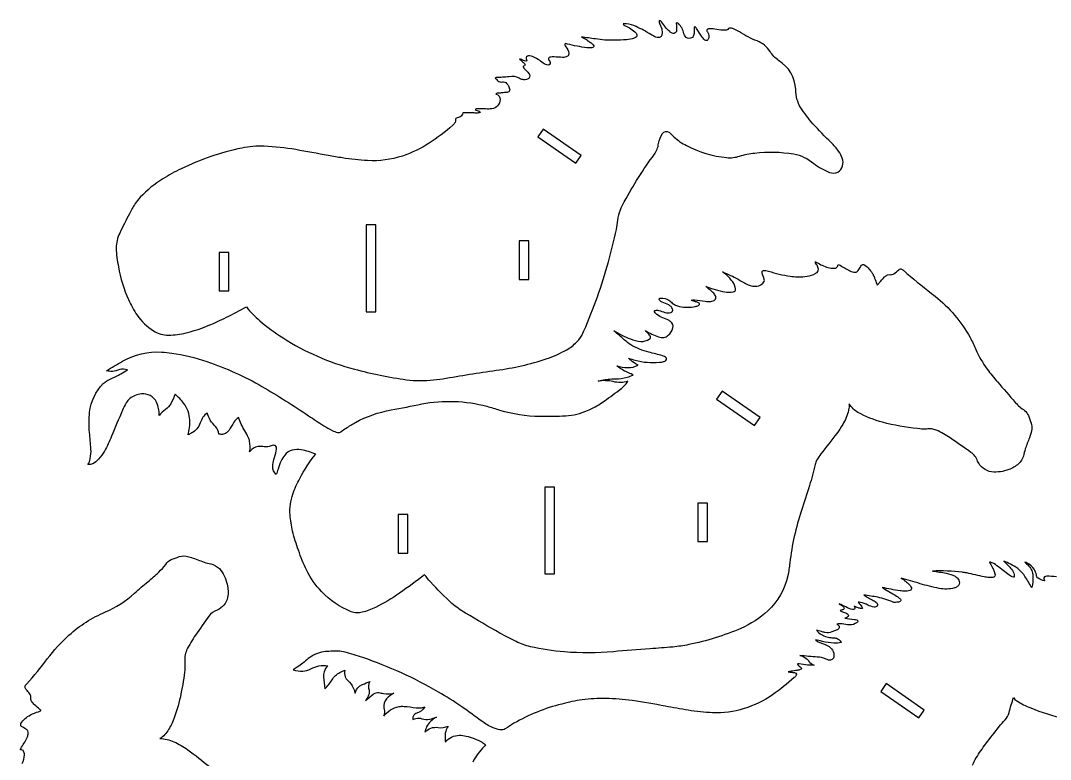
# Model space of a CAD drawing. Extents: x -632 to 711, y -391 to 866.
# Drawn here: x -413 to 228, y 406 to 866 of the extents above; entities that cross this region are included whole.
import ezdxf

# ---------------------------------------------------------------- set-up
doc = ezdxf.new("R2010")
doc.units = 0
doc.header["$MEASUREMENT"] = 0
doc.layers.get('0').update_dxf_attribs({"linetype": 'CONTINUOUS'})

msp = doc.modelspace()

# ---------------------------------------------------------------- linework, layer by layer
for points in [[(-140.24, 805.47, 0.142837), (-141.87, 804.86, 0.299758), (-142.13, 803.81, -0.225991), (-142.38, 802.36, -0.09232), (-143.86, 800.56, -0.037544), (-158.6, 789.36, -0.058932), (-175.19, 781.42, -0.093512), (-196.91, 778.57, -0.024982), (-212.58, 780.22, -0.007114), (-221.46, 781.7, 0.004603), (-241.71, 785.39, 0.031877), (-261.32, 787.54, 0.057032), (-275.3, 786.38, 0.058995), (-313.04, 773.5, 0.023354), (-324.5, 767.23, 0.06408), (-338.61, 755.71, 0.034102), (-341.74, 751.8, 0.023633), (-345.35, 745.44, 0.001351), (-351.41, 733.45, 0.109745), (-353.61, 724.07, 0.040663), (-352.15, 712.39, 0.059281), (-345.93, 691.96, 0.04222), (-340.51, 682.28, 0.096163), (-330.3, 672.5, 0.136015), (-320.92, 669.88, 0.061795), (-310.06, 671.27, 0.049026), (-290.53, 678.3, 0.008195), (-284.91, 680.99, 0.004886), (-272.45, 687.39, 0.047739), (-264.07, 678.79, 0.038445), (-249.62, 668.13, 0.077962), (-205.18, 648.72, 0.03169), (-172.63, 642.05, 0.059083), (-155.93, 641.99, 0.01782), (-148.04, 643.07, -0.008067), (-114.74, 648.26, 0.04967), (-83.69, 655.77, 0.051387), (-71.42, 661.69, 0.07159), (-65.3, 667.04, 0.062994), (-62.12, 672.47, 0.035702), (-46.91, 715.55, 0.013722), (-41.88, 735.59, 0.033619), (-41.12, 741.45, -0.072498), (-39.42, 747.83, -0.031161), (-36.98, 752.97, -0.035937), (-18.21, 782.49, 0.11535), (-15.65, 789.22, -0.084781), (-13.19, 795.45, -0.375127), (-9.23, 796.26, -0.065697), (-8.37, 795.68, -0.019998), (-5.92, 793.24, 0.06837), (1.68, 787.97, 0.098197), (26.74, 780.42, 0.104378), (34.83, 781.35, -0.059936), (44.19, 783.21, -0.072381), (68.5, 782.71, -0.13522), (81.05, 776.75, 0.075756), (90.91, 771.23, 0.211381), (96.07, 771.41, 0.215333), (99, 775.26, 0.155186), (98.82, 779.98, 0.070609), (96.55, 784.37, 0.044923), (91.89, 789.77, -0.016436), (80.52, 801.51, -0.040496), (72.96, 811.47, -0.146493), (69.88, 822.76, 0.244161), (59.18, 840.93, -0.101004), (53.8, 846.6, 0.138306), (45.87, 853.1, -0.029463), (40.13, 855.57, -0.01419), (34.71, 858.74, 0.055098), (29.9, 861, 0.319688), (27.46, 860.3, -0.156111), (25.99, 859.7, -0.073955), (20.56, 860.28, 0.048158), (16.08, 860.63, 0.059129), (15.06, 860.44, 0.526747), (14.77, 858.75, -0.312495), (15.1, 853.76, -0.421085), (13.28, 853.51, -0.065588), (11.05, 856.11), (8.03, 860.88, -0.052954), (7.4, 861.75, 0.511332), (6.74, 861.76, 0.18989), (6.6, 861.41, -0.073247), (6.22, 856.5, -0.294765), (4.23, 854.71, -0.358757), (0.86, 855.98, -0.085538), (0.2, 857.56, 0.156816), (-3.26, 863.85, 0.046439), (-3.96, 864.41, 0.533494), (-4.78, 863.92, -0.079446), (-4.42, 859.7, -0.297828), (-5.9, 857.74, -0.169332), (-7.23, 857.9, -0.089949), (-8.72, 858.87, -0.03812), (-11.22, 861.64, -0.002892), (-13.9, 865.07, 0.199713), (-15.18, 865.74, 0.161984), (-15.18, 864.54, -0.035241), (-13.7, 860.55, -0.09194), (-13.52, 857.17, -0.17602), (-14.37, 855.57, -0.101386), (-15.04, 855.24, -0.145417), (-17.97, 855.73, -0.035253), (-20.41, 857.1, 0.020019), (-29.67, 862.11, 0.079414), (-35.61, 863.69, 0.041662), (-37.73, 863.68, 0.196999), (-37.26, 862.99, 0.00418), (-33.76, 861.14, -0.042823), (-30.44, 858.84, -0.075371), (-29.34, 857.45, -0.381176), (-29.95, 855.23, -0.07786), (-30.85, 854.78, -0.076994), (-35.65, 853.83, -0.005823), (-43.14, 853.48, -0.037168), (-54.93, 854.29, -0.00915), (-63.69, 855.66, 0.032734), (-61.25, 854.31, -0.029272), (-58.66, 852.5, -0.051916), (-56.72, 851.11, -0.111328), (-56.01, 849.97, -0.281222), (-56.19, 849.34, -0.174885), (-58.16, 848.7, -0.043748), (-60.35, 848.87, -0.03235), (-72.46, 851.13, 0.055775), (-73.48, 851.42, 0.53975), (-74.09, 850.5, 0.090686), (-73.42, 849.46, -0.117087), (-71.59, 845.33, -0.270419), (-72.46, 843.54, -0.129193), (-75.54, 842.82, -0.004521), (-80.71, 843.12, 0.050816), (-83.36, 842.92, 0.450055), (-84.12, 841.66, 0.148034), (-83.68, 840.81, -0.331922), (-83.55, 838.4, -0.125177), (-83.95, 838.13, -0.167581), (-86.48, 838.63, -0.039156), (-87.53, 839.26, 0.063094), (-94.26, 843.43, 0.147875), (-97.37, 843.64, 0.531295), (-97.9, 841.42, -0.295731), (-97.96, 840.51, -0.218572), (-98.42, 840.45, -0.053055), (-101.04, 841.42, 0.04586), (-102.39, 841.79, 0.030592), (-99.78, 839.6, -0.141728), (-98.85, 838.26, -0.341933), (-99.21, 837.65, -0.082451), (-99.78, 837.41, 0.467813), (-99.86, 836.66, 0.060776), (-98.29, 834.92, -0.065831), (-96.15, 832.27, -0.439605), (-97.28, 829.29, -0.177985), (-100.29, 828.98, -0.084436), (-102.47, 829.84, 0.182455), (-108.72, 830.83, -0.044623), (-112.9, 830.42, -0.014495), (-116.34, 830.34, 0.117121), (-117.12, 830.18, 0.10902), (-117.43, 829.92, 0.044578), (-116.62, 829.22, 0.022359), (-115.73, 828.14, 0.237887), (-112.89, 827.63, -0.234438), (-110.3, 826.66, -0.100177), (-109.22, 825.12, -0.098276), (-108.37, 822.71, -0.334011), (-109.48, 821.1, -0.093893), (-110.35, 820.92, 0.046442), (-113.06, 820.7, -0.006097), (-115.38, 820.6, 0.096081), (-116.98, 820.18, 0.139469), (-116.75, 819.91, -0.356492), (-114.32, 816.55, -0.353544), (-119.57, 810.79, -0.049224), (-123.38, 810.72, 0.008852), (-128.11, 810.88, 0.12059), (-129.97, 810.43, 0.054751), (-128.7, 809.67, -0.032943), (-127.48, 809.36, -0.283515), (-126.85, 808.5, -0.091176), (-129.34, 808.16, 0.010028), (-131.86, 808.24, -0.004296), (-137.65, 808.23, -0.277745), (-139.27, 805.79, -0.083981)], [(-204.52, 615.52, -0.079043), (-182.25, 623.27, 0.003836), (-163.21, 627.01, -0.112726), (-122.68, 625.56, -0.018382), (-114.71, 623.18, 0.066441), (-89.64, 619.38, 0.018178), (-73.4, 619.68, 0.088482), (-60.01, 622.91, 0.055063), (-50.75, 627.95, 0.006398), (-40.16, 635.62, 0.080548), (-34.71, 641.2, -0.151445), (-43.96, 640.94, 0.085207), (-53.3, 641.27, -0.049272), (-47.11, 642.48, -0.020161), (-42.54, 642.59, 0.066512), (-35.24, 643.69, 0.011947), (-31.37, 644.98, 0.051817), (-32.75, 645.76, -0.048321), (-39.1, 648.82, -0.039551), (-41.72, 650.8, 0.062515), (-34.82, 649.63, 0.119061), (-28.42, 651.15, -0.067947), (-33, 654.21, -0.031119), (-34.28, 655.54, 0.003824), (-30.29, 654.22, 0.086554), (-15.15, 652.96, 0.027734), (-12.67, 653.37, 0.075362), (-11.02, 654.1, 0.272317), (-10.6, 655.33, 0.153628), (-10.87, 655.8, 0.107668), (-13.15, 657.05, 0.00468), (-21.67, 659.24, -0.07117), (-32.92, 663.84, -0.038302), (-36.86, 666.83, 0.005101), (-43.58, 672.63, 0.032398), (-33.22, 667.51, 0.071511), (-26.66, 665.95, 0.147983), (-21.41, 667.27, 0.230176), (-20.65, 668.35, 0.118083), (-20.7, 668.8, 0.105765), (-22.15, 670.86, -0.046792), (-23.86, 672.72, 0.063509), (-15.68, 668.76, 0.099865), (-12.36, 668.44, 0.147904), (-9.59, 669.75, 0.151784), (-6.66, 674.36, 0.277411), (-8.14, 678.32, 0.083251), (-9.92, 679.44), (-13.96, 681.06, -0.082674), (-17.42, 683.29, -0.10502), (-18.16, 684.37, -0.449585), (-17.64, 685.3, -0.120739), (-15.48, 685.24, 0.006927), (-11.66, 684.01, 0.136853), (-8.09, 684.04, 0.406145), (-6.86, 686.17, 0.178601), (-9.29, 688.66, 0.029653), (-13.35, 690.43, -0.097317), (-14.93, 691.49, -0.102957), (-15.34, 692.07, -0.320962), (-15.08, 692.67, -0.184478), (-14.22, 692.99, -0.183243), (-9.26, 691.62, -0.021923), (-7.16, 689.85, 0.114375), (-2.65, 687.77, 0.098572), (7.26, 687.7, 0.06385), (9.19, 688.37, 0.073001), (9.82, 688.86, 0.256419), (9.87, 689.39, 0.211404), (8.49, 690.37, -0.028929), (6.33, 691.04, -0.06355), (4.78, 691.53, -0.362139), (4.73, 691.67, -0.362139), (4.87, 691.74, -0.075257), (6.67, 691.89, -0.017274), (13.43, 690.92, 0.054482), (16.84, 690.83, 0.051034), (18.41, 691.18, 0.22447), (20.02, 692.93, 0.181687), (19.8, 694.43, 0.08075), (18.26, 696.37, 0.026791), (16.36, 698.06, -0.007244), (13.73, 700.21, 0.050209), (25.69, 696.77, 0.079281), (30.86, 696.74, 0.401951), (32.37, 698.63, 0.111892), (30.53, 702.99, 0.068627), (26.62, 707.33, 0.017085), (24.26, 709.3, -0.024527), (33.92, 704.63, 0.027899), (40.23, 701.17, 0.126008), (45.52, 700.31, 0.22989), (50.11, 703.29, 0.184261), (50.23, 704.61, -0.014914), (48.82, 708.63, -0.261559), (49.11, 709.87, -0.168414), (49.47, 710.05, -0.088315), (52.88, 709.71, 0.042931), (66.35, 706.58, 0.051766), (75.41, 706.34, 0.074134), (81.06, 707.72, 0.060908), (83.08, 708.95, 0.278394), (83.85, 711.64, 0.082859), (82.86, 713.87), (82.23, 714.9, -0.116267), (82.01, 715.49, -0.29966), (82.19, 715.48, -0.076836), (83.02, 715.13, 0.061445), (89.87, 711.98, 0.078079), (93.55, 711.47, 0.142308), (95.45, 712.12, 0.148609), (96.04, 713.01, -0.069316), (96.2, 713.85, -0.118912), (97.57, 713.36, 0.029215), (103.61, 709.9, 0.102116), (106.88, 709.03, 0.233889), (108.71, 710.04, 0.021879), (110.31, 712.73, -0.192623), (111.54, 713.77, -0.224041), (112.95, 713.43, -0.099646), (117.44, 708.52, -0.036716), (118.63, 706.33, -0.011422), (119.96, 702.53, 0.048518), (120.65, 701.15, 0.068613), (121.87, 702.39, -0.043007), (125.16, 706.11, -0.065782), (127.02, 707.33, -0.147347), (128.87, 707.51, 0.153593), (130.95, 708.14, 0.028021), (134, 710.59, -0.130856), (135.06, 711.1, -0.10524), (135.63, 711.05, -0.100076), (137.41, 709.86, 0.012647), (139.01, 708.34, 0.004974), (156.61, 694.08, -0.097683), (178.45, 668.37, -0.025447), (182.02, 661.01, 0.057048), (189.05, 648.75, 0.020448), (195.55, 640.7, -0.002705), (206.63, 627.91, 0.076681), (212.44, 622.94, -0.121344), (214.76, 619.88, 0.024259), (216.54, 614.95, -0.118792), (216.86, 611.46, -0.05738), (215.43, 606, 0.008831), (212.86, 598.97, 0.02587), (211.68, 594.53, -0.147884), (208.6, 589.73, -0.09944), (202.61, 586.16, -0.118237), (191.83, 584.71, -0.267266), (183.17, 591.45, 0.154765), (178.98, 596.87, -0.002283), (166.12, 605.84, 0.048306), (157.36, 610.68, 0.05585), (154.38, 611.49, 0.051464), (151.31, 611.41, -0.044974), (145.64, 611.63, -0.038064), (123.97, 615.58, -0.061053), (108.59, 621.73, -0.120014), (103.18, 627.04, -0.06348), (102.74, 623.18, -0.074184), (99.07, 614.13, -0.02738), (95.48, 608.67, -0.006022), (85.43, 595.86, 0.030562), (82.94, 592.11, 0.058133), (81.85, 589.27, -0.017574), (78.4, 576.16, -0.003165), (73.38, 560.68, 0.050038), (66.14, 528.08, -0.021631), (64.88, 519.99, -0.154733), (52.39, 498.17, -0.087497), (35.61, 487.24, -0.052454), (3.22, 477.11, -0.0211), (-6.79, 475.61, -0.004593), (-20.97, 474.55, 0.002667), (-43.77, 472.71, -0.039032), (-74.35, 472.56, -0.034607), (-95.54, 475.83, -0.056044), (-104.28, 479, -0.014219), (-114.46, 484.29, -0.004957), (-135.95, 496.75, -0.042438), (-144.4, 502.83, -0.02345), (-157.74, 516.17, -0.013891), (-161.45, 520.58, -0.010842), (-177.01, 509.21, -0.034041), (-192.09, 500.26, -0.051132), (-200.25, 497.25, -0.048395), (-203.63, 496.84, -0.093249), (-207.18, 497.62, -0.11009), (-225.61, 510.19, -0.078041), (-234.86, 523.36, -0.031575), (-240.01, 535.86, -0.027342), (-243.63, 547.75, -0.036065), (-245.25, 558.04, -0.105446), (-243.51, 570.87, -0.039511), (-239.23, 580.56, -0.046926), (-229.27, 595.81, 0.046955), (-238.33, 598.41, 0.092654), (-243.83, 598.29, 0.172462), (-248.57, 595.14, 0.060351), (-250.78, 591.56, 0.032585), (-252.71, 586.46, -0.006243), (-253.85, 582.98, -0.218533), (-256.03, 588.02, -0.072741), (-255.34, 592.43, 0.003821), (-253.84, 597.75, 0.062879), (-253.61, 599.58, 0.156778), (-254.09, 600.72, 0.251342), (-256.43, 601.15, 0.046514), (-257.62, 600.63, -0.106571), (-260.43, 600.27, 0.011804), (-263.93, 600.58, 0.204784), (-269.09, 598.62, 0.041014), (-270.43, 597.17, 0.097399), (-270.47, 603.9, 0.042551), (-271.15, 605.95, 0.043414), (-273.48, 610.32, -0.074631), (-277.26, 618.65, 0.1046), (-280.21, 615.62, -0.003713), (-283.27, 610.76, -0.09619), (-285.53, 608.65, -0.143051), (-288.11, 608.06, -0.055113), (-289.61, 608.29, 0.18044), (-291.67, 612.9, -0.154482), (-296.85, 621.57, 0.16158), (-301.2, 615.15, -0.079709), (-303.38, 611.43, -0.079523), (-306.48, 608.94, -0.030025), (-308.75, 607.73, 0.068509), (-307.68, 617.03, 0.149832), (-311.41, 627.3, 0.055498), (-316.88, 633.06, -0.032422), (-319.61, 627.18, -0.108806), (-322.77, 623.65, 0.067676), (-326.77, 619.92, 0.113347), (-328.43, 628.05, 0.319612), (-337.91, 633.28, 0.128593), (-345.03, 630.46, 0.084964), (-347.28, 627.68, 0.035779), (-349.71, 623.08, 0.002757), (-356.42, 606.86, -0.025513), (-360.86, 597.7, -0.049967), (-364.51, 592.55, -0.101074), (-368.21, 589.79, -0.115958), (-371.19, 589.31, 0.097611), (-369.74, 592.91, 0.065285), (-369.3, 598.95, 0.009169), (-370.22, 609.32, -0.050823), (-370.16, 621.88, -0.162457), (-361.62, 639.74, -0.078237), (-356.93, 642.73, 0.034949), (-350.67, 645.81, 0.006977), (-346.63, 648.3, 0.118672), (-351.38, 648.53, 0.043278), (-353.7, 647.68, -0.11403), (-357.96, 647.39, -0.022874), (-359.65, 647.69, -0.009193), (-349.61, 653.63, -0.140481), (-325.22, 659.32, -0.028748), (-319.01, 658.73, -0.046098), (-297.04, 653.41, -0.048161), (-262.74, 637.91, -0.019677), (-233.72, 619.62, 0.006202), (-224.2, 613.48, 0.012573), (-219.08, 610.53, 0.057494), (-215.65, 609.29, 0.229435), (-213.32, 609.88, -0.030215), (-210.35, 611.89, -0.020905)]]:
    msp.add_lwpolyline(points, format="xyb", close=True)
for points in [[(-63.82, 781.78), (-87.48, 798.21), (-90.9, 793.28), (-67.25, 776.86)], [(-191.87, 738.47), (-197.87, 738.47), (-197.87, 684.47), (-191.87, 684.47)], [(-96.53, 728.54), (-102.53, 728.54), (-102.53, 704.54), (-96.53, 704.54)], [(-283.36, 721.36), (-289.36, 721.36), (-289.36, 697.36), (-283.36, 697.36)], [(47.63, 618.53), (23.97, 634.95), (20.55, 630.02), (44.2, 613.6)], [(-80.42, 575.22), (-86.42, 575.22), (-86.42, 521.22), (-80.42, 521.22)], [(14.92, 565.28), (8.92, 565.28), (8.92, 541.28), (14.92, 541.28)], [(-171.91, 558.1), (-177.91, 558.1), (-177.91, 534.1), (-171.91, 534.1)], [(149.84, 436.4), (126.18, 452.83), (122.76, 447.9), (146.42, 431.47)]]:
    msp.add_lwpolyline(points, close=True)
for points in [[(-412.07, 403.03, 0.082729), (-410.72, 408.57, 0.129258), (-411.28, 410.77, 0.160552), (-412.09, 411.41, 0.061662), (-413.12, 411.66, -0.217243), (-413.02, 412.21, -0.049454), (-412.49, 413.28, 0.039618), (-408.89, 419.71, 0.064607), (-408.32, 421.89, 0.115536), (-408.57, 423.34, 0.099346), (-409.08, 423.97, 0.031186), (-412.16, 425.88, -0.306776), (-413.08, 427.63, -0.095935), (-412.93, 428.04, -0.129919), (-407.01, 433.37, -0.058338), (-401.96, 435.37, 0.044065), (-400.56, 435.9, 0.406655), (-400.54, 436.29, 0.082254), (-401.07, 436.83, 0.014271), (-404.4, 439.58, -0.050808), (-406.28, 441.82, -0.168135), (-406.82, 444.35, 0.116354), (-406.98, 445.56, 0.069199), (-407.56, 446.64, 0.022223), (-409.63, 449.14, -0.157613), (-410.38, 450.75, -0.190606), (-409.99, 451.82, -0.015052), (-409.18, 452.72, 0.018427), (-396.48, 468.29, -0.041389), (-383, 482.99, -0.082685), (-360.3, 497.5, 0.082802), (-342.24, 509.15, -0.012858), (-333.72, 516.37, 0.018215), (-327.03, 522.29, 0.031423), (-322.69, 527.11, -0.158538), (-319.33, 530.15), (-315.57, 531.45, -0.17078), (-310.05, 532.25, -0.036), (-306.71, 531.4, -0.005405), (-298.78, 528.48, 0.032329), (-294.62, 527.4, -0.13457), (-289.29, 524.44, -0.132564), (-284.44, 514.79, -0.102662), (-284.16, 506.51, -0.254906), (-290.71, 498.67, 0.145718), (-295.81, 494.86, -0.001731), (-304.19, 483.03, 0.034952), (-309.68, 473.61, 0.092588), (-310.74, 469.82, 0.009541), (-310.71, 465, -0.024808), (-310.99, 460.08, -0.021269), (-313.6, 444.62, -0.039461), (-318.15, 429.78, -0.055589), (-322.06, 422.55, -0.056251), (-324.66, 419.77, -0.047071), (-326.32, 418.68, -0.09855), (-317.61, 416.63, -0.05491), (-308.95, 411.64, -0.01128), (-295.44, 401.14, 0.017062)], [(232.19, 519.29, 0.043659), (226.25, 519.75, 0.136816), (224.77, 519.26, 0.3018), (224.41, 518.06, 0.028157), (224.8, 516.81, -0.073707), (220.88, 518.44, -0.221861), (219.78, 520.39, 0.130179), (218.35, 524.04, 0.140705), (214.04, 527.92, 0.050015), (212.59, 528.39, -0.13031), (216.87, 523.24, -0.094543), (217.52, 520.11, -0.09126), (216.87, 512.62, 0.022495), (212.63, 519.63, 0.125271), (204.73, 526.7, -0.010814), (200.55, 528.79, 0.051269), (199.49, 529.12, -0.045271), (204.28, 524.08, -0.094994), (205.95, 520.76, -0.109229), (205.94, 519.38, -0.454646), (205.43, 519.1, -0.083646), (202.55, 520.57, -0.010608), (199.15, 523.27, -0.01721), (195.18, 526.3, 0.082737), (191.23, 528.5, 0.172863), (190.64, 528.52, 0.237707), (190.7, 528.19, 0.065087), (191.31, 527.09, -0.057169), (193.93, 521.24, -0.473562), (192.56, 518.97, -0.062092), (190.21, 518.9, -0.047173), (187.25, 519.34, 0.001863), (176.38, 521.74, 0.023888), (173.46, 522.21, 0.036279), (155.09, 522.96, -0.015622), (163.63, 521.57, -0.069695), (169.07, 519.68, -0.110127), (171.09, 517.94, -0.224797), (171.64, 514.85, -0.175857), (170.35, 513.24, -0.084472), (168.65, 512.44, -0.117498), (159.2, 512.12, -0.019325), (147.28, 515.09, -0.002501), (135.49, 518.58, -0.054082), (140.68, 514.38, -0.071113), (141.87, 512.59, -0.463055), (140.91, 510.77, -0.070702), (137.72, 510.42, -0.028684), (134.81, 510.66, -0.022037), (123.65, 512.8, 0.050412), (125.29, 511.61), (130.25, 508.77, -0.021276), (133.39, 506.82, -0.048188), (135.03, 505.38, -0.469879), (134.85, 504, -0.091742), (132.9, 503.48, -0.00944), (130.86, 503.36, 0.055897), (120.99, 506.63, 0.002204), (112.17, 508.1, 0.018829), (118.14, 504.66, -0.054703), (120.28, 503.15, -0.381959), (120.52, 501.13, -0.264445), (118.68, 500.5, -0.0699), (114.72, 501.76, 0.055658), (110.22, 503.38, 0.045028), (108.63, 503.54, -0.036443), (111.1, 500.58, -0.156539), (111.37, 499.83, -0.311212), (111.11, 499.55, -0.136679), (110.18, 499.64, -0.053748), (108.19, 500.25, 0.008031), (106.25, 501.03, -0.128773), (106.72, 499.66, -0.391834), (105.83, 498.92, -0.08603), (105.29, 498.97, -0.043027), (101.01, 500.61, 0.01633), (96.81, 502.5, -0.084789), (99.65, 500.64, -0.432885), (99.48, 499.1, -0.082998), (98.85, 498.73, -0.011168), (97.44, 498.3, 0.077455), (99.56, 497.43, -0.122577), (102.22, 496.03, -0.164798), (102.6, 495.1, -0.236377), (102.15, 494.37, -0.063321), (100.39, 493.54, -0.021848), (106.35, 492.86, -0.044439), (107.87, 492.49, -0.175856), (108.49, 491.88, -0.204633), (108.44, 491.48, -0.11271), (108, 490.98, -0.189622), (103.27, 489.41, -0.024729), (98.77, 489.99, 0.085881), (95.41, 489.89, -0.12826), (96.83, 488.55, -0.368373), (96.39, 486.87, -0.065221), (95.54, 486.41), (92.25, 485.07, -0.154003), (88.03, 484.68, -0.029158), (85.78, 485.25, 0.01399), (82.8, 486.12, 0.091416), (84.31, 484.45, 0.128924), (90.91, 481.55, 0.016585), (93.62, 481.42, -0.080197), (95.68, 480.87, -0.06403), (96.63, 480.25, -0.033284), (98.33, 478.48, -0.104506), (93.64, 478, -0.041337), (86.44, 479.15, 0.006892), (82.07, 480.18, 0.11525), (84.43, 478.61, -0.014521), (89.87, 476.35, -0.168538), (92.71, 473.64, -0.154652), (93.65, 469.81, -0.469234), (90.22, 467.51, -0.049169), (88.44, 468.3, 0.077573), (83.19, 469.42, -0.012455), (72.39, 470.37, -0.086044), (76.35, 468.59, -0.0961), (78.04, 466.69, 0.160183), (81.21, 464.39, -0.06304), (77.19, 464.4, -0.018931), (72.02, 465.25, 0.159681), (70.84, 465.08, 0.132878), (71.48, 464.16, 0.014127), (73.61, 462.36, -0.172666), (72.58, 461.6, -0.034165), (70.76, 461.11, -0.010551), (67.04, 460.52, 0.023494), (65.19, 460.14, -0.022736), (69.03, 459.73, -0.071504), (69.94, 459.39, -0.334129), (70.15, 458.19, -0.122981), (68.88, 456.58, -0.032953), (55.3, 445.81, -0.07157), (37.6, 437.25, -0.083624), (18.05, 434.69, -0.032349), (2.84, 436.26, -0.008186), (-11.53, 438.83, 0.01172), (-32.06, 442.24, 0.026613), (-48.55, 443.59, 0.036187), (-63.25, 442.79, 0.030241), (-75.96, 440.13, 0.068991), (-105.76, 428.12, 0.00841), (-111.18, 424.73, -0.172024), (-114.45, 424.03, -0.076545), (-119.18, 425.51, -0.047436), (-125.8, 429.44, 0.004302), (-138.31, 438.47, 0.02158), (-152.85, 447.58, 0.050864), (-199.94, 469.09, 0.015263), (-210.92, 472.36, 0.057995), (-215.38, 473.02, 0.042491), (-224.37, 472.61, 0.136179), (-233.87, 468.39, -0.024958), (-240.76, 463.03, -0.020901), (-243.23, 461.5, 0.086535), (-237.24, 460.57, 0.113114), (-232.38, 461.96, -0.16949), (-221.76, 464.01, 0.101851), (-224.07, 460.09, 0.101538), (-224.33, 456.98, 0.014154), (-223.5, 449.67, 0.065239), (-219.09, 455.22, -0.133185), (-214.14, 459.78, -0.028557), (-211.08, 461.16, 0.154876), (-210.93, 457.13, 0.086659), (-209.93, 455.49, 0.024569), (-208.12, 453.65, -0.10504), (-205.36, 449.01, -0.03155), (-204.76, 446.94, -0.132291), (-202.22, 451.04, -0.088423), (-200.07, 452.28, 0.003513), (-195.55, 454.22, 0.230419), (-196.05, 448.71, -0.162319), (-196.3, 445.7, -0.035702), (-196.83, 444.52, -0.023163), (-198.31, 442.05, -0.049541), (-193.42, 446.27, -0.105584), (-190.83, 447.23, -0.048931), (-189.87, 447.23, -0.027581), (-187.07, 446.66, 0.111845), (-180.64, 446.91, 0.084994), (-185.25, 443.3, 0.224068), (-186.72, 437.8, -0.075505), (-186.51, 433.88, -0.04418), (-186.79, 432.6, -0.193589), (-177.32, 438.55, -0.05978), (-174.09, 438.69, -0.010402), (-166.76, 437.81, 0.048418), (-163.27, 437.85, 0.046813), (-161.33, 438.32, -0.214666), (-166.35, 434.42, 0.179824), (-168.42, 432.71, 0.086353), (-168.67, 431.85, 0.053886), (-168.68, 430.4, -0.136227), (-164.91, 431.41, -0.086917), (-163.1, 430.99, 0.14958), (-158.09, 430.72, 0.037106), (-153.96, 431.97, 0.151086), (-160.16, 425.99, 0.093189), (-161.2, 422.61, -0.259264), (-153.03, 425.52, 0.146128), (-146.65, 426.45, 0.039062), (-148.25, 423.27, 0.091357), (-148.68, 420.51, 0.007121), (-148.5, 416.34, -0.242684), (-139.7, 420.68, -0.066586), (-135.5, 420.2, -0.066447), (-125.64, 416.41, -0.059809), (-123.42, 414.71, -0.059991), (-124.33, 413.71, 0.063229), (-131.43, 403.98, 0.02647)], [(179.97, 402.05, -0.051122), (185.17, 411, -0.018027), (188.22, 415.38, -0.009966), (196.59, 426.04, -0.004566), (200.24, 430.21, 0.103745), (202.74, 434.81, -0.019482), (205.57, 444.21, 0.130507), (207.54, 442.08, 0.050615), (216.22, 437.67, 0.040567), (237.3, 431.07, 0.039309)]]:
    msp.add_lwpolyline(points, format="xyb")

doc.saveas('drawing.dxf')
